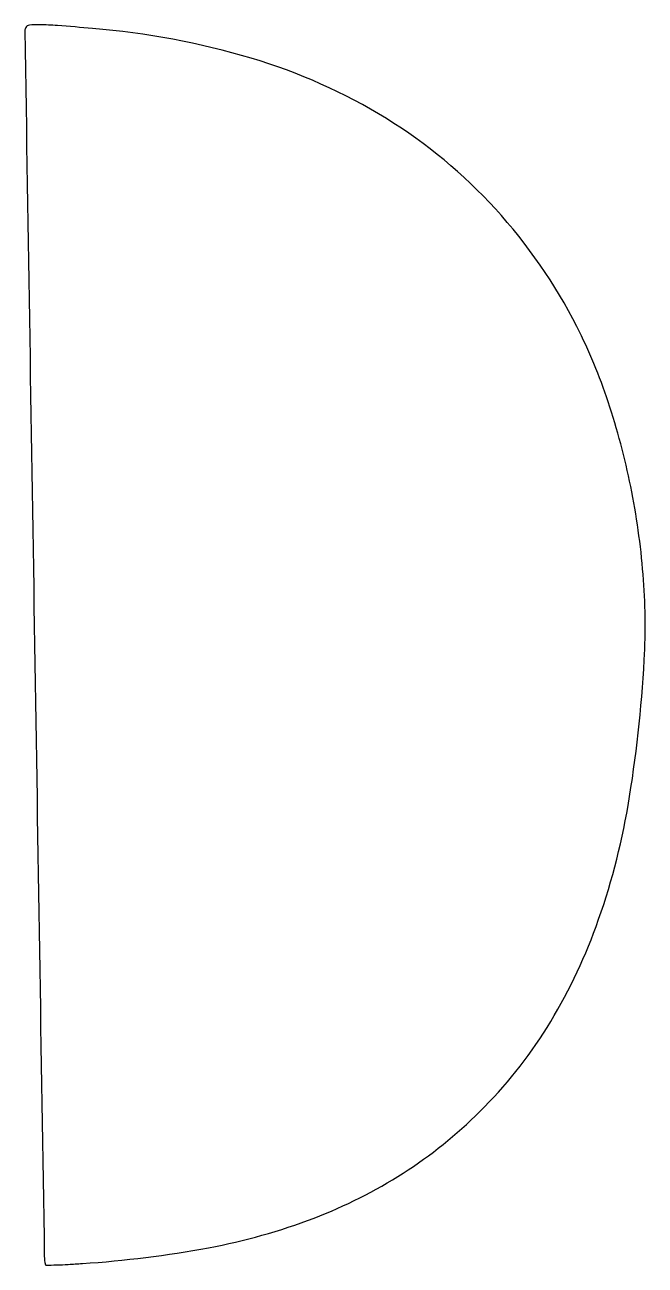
# Model space of a CAD drawing. Extents: x 0 to 166, y 0 to 331.
import ezdxf

# ---------------------------------------------------------------- set-up
doc = ezdxf.new("R2010")
doc.units = 0

msp = doc.modelspace()

# ---------------------------------------------------------------- linework, layer by layer
msp.add_lwpolyline([(0.667365, 330.25, 0.140145), (0.415729, 329.313872, 0.000003), (3.017102, 165.545006, 0.000006), (5.611089, 2.409848, 0.058572), (5.91236, 0.156675, 0.350165), (6.085027, 0.026168, 0.001239), (8.838318, 0.105762, 0.005511), (12.005331, 0.240127, 0.00334), (15.75, 0.465468, 0.02916), (49.408867, 4.697899, 0.045499), (77.514397, 12.607463, 0.0511), (101.241933, 24.582009, 0.053076), (121.719526, 40.990899, 0.058336), (139.619464, 63.461317, 0.051882), (152.684817, 90.340172, 0.045289), (161.221694, 122.65682, 0.028493), (165.542333, 161.5, 0.033545), (165.240094, 184.297736, 0.029798), (161.932288, 207.787578, 0.030197), (155.930645, 230.361835, 0.037489), (147.567373, 250.412375, 0.067386), (125.855485, 281.832108, 0.069901), (96.811124, 305.900032, 0.066085), (60.780857, 322.008335, 0.051194), (18.5, 329.970848, 0.002221), (9.081574, 330.720278, 0.014828), (4.383564, 330.933275, 0.024286), (1.621475, 330.842342, 0.241605)], format="xyb", close=True)

doc.saveas('drawing.dxf')
